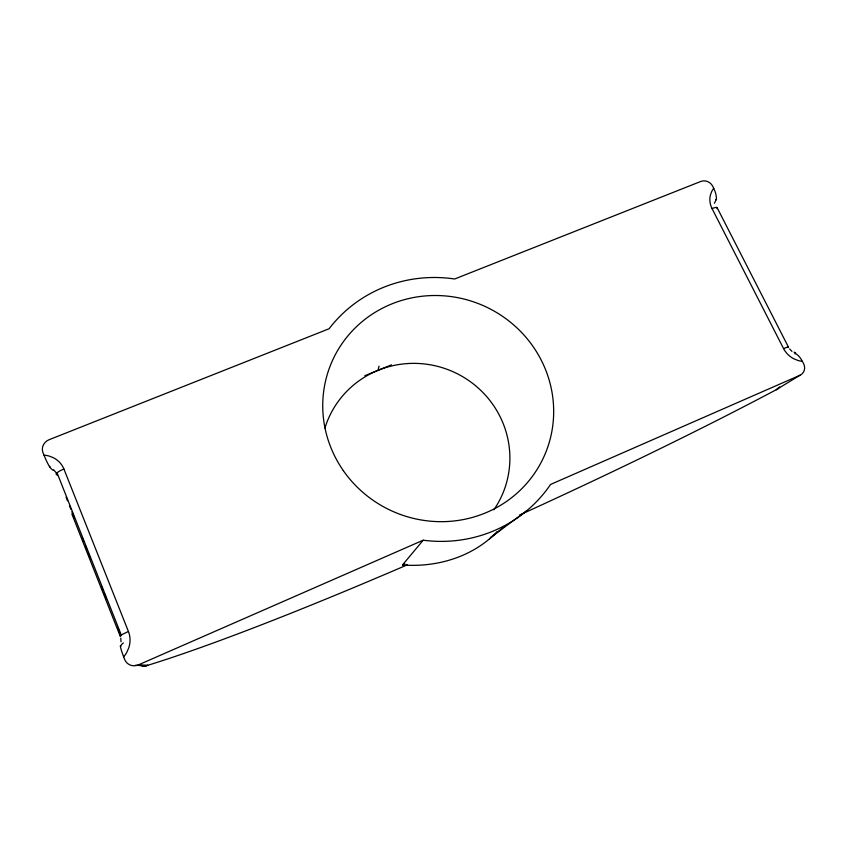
<?xml version="1.0" encoding="UTF-8"?>
<svg xmlns="http://www.w3.org/2000/svg" width="847" height="847" viewBox="0 0 847 847"><rect width="100%" height="100%" fill="white"/><g stroke="black" fill="none" stroke-linecap="round" stroke-linejoin="round"><path stroke-width="1.27" d="M121.015 641.73L120.782 638.13M49.708 466.284L49.655 466.888A13.213 1.853 66.3 0 1 44.044 455.231M794.909 353.887L795.015 353.326A12.102 5.982 64.7 0 1 802.31 361.341L803.581 363.532A9.412 8.544 45 0 1 799.917 375.285L776.233 389.736A462.748 35.309 -24.5 0 1 519.486 515.082M378.111 370.298L379.011 366.148M120.761 636.108A10.736 0.974 -22.7 0 1 128.437 631.523L63.906 469.016A24.235 22.668 -24.8 0 0 53.245 457.655L49.115 456.057A25.537 23.885 -24.9 0 0 45.187 455.284L43.97 455.167L42.985 452.669A10.471 9.793 -22.2 0 1 49.126 439.699L329.134 328.731A135.531 131.137 25.4 0 1 454.659 278.991L700.84 181.438A9.073 8.174 33.6 0 1 712.676 186.181L713.777 188.33L713.195 189.093A21.937 19.725 35.1 0 0 711.575 191.835L710.379 195.212A20.826 18.729 35 0 0 712.041 208.584L783.591 348.636A21.429 19.375 43.7 0 0 794.126 358.948L797.885 360.43A22.562 20.402 43.7 0 0 801.347 361.161L802.289 361.256M504.219 526.548L489.545 538.808C465.712 558.988 433.315 567.352 402.516 564.949L423.182 540.206A135.531 131.137 25.4 0 0 550.571 484.442L799.917 375.285M407.481 564.769A462.748 35.309 -24.5 0 1 147.844 665.276L138.432 664.863A10.863 10.323 -43.5 0 1 124.678 659.506L123.641 656.87L124.445 655.874A26.289 24.881 -40.8 0 0 126.785 652.349L128.691 648.05A24.955 23.621 -40.9 0 0 128.458 631.513M495.897 532.869L497.062 531.641M494.701 534.076L489.545 538.808M490.731 537.4L527.067 510.476M402.516 564.949L404.908 563.89M138.432 664.863L423.182 540.206M53.785 469.746L54.017 470.445A13.086 12.027 -8.5 0 1 57.162 474.606M364.813 375.708L391.494 364.866M135.234 665.297L140.157 665.498M791.945 351.389L789.626 348.953M717.038 207.515L788.377 346.952M57.056 472.806L121.28 635.038M66.066 497.115L67.527 500.81M69.475 505.723L70.936 509.418M71.91 511.874L74.345 518.025M82.127 537.697L83.588 541.381M85.536 546.304L86.997 549.989M87.972 552.445L90.396 558.597M101.598 586.876L103.048 590.56M104.022 593.027L106.457 599.168M117.648 627.447L120.083 633.598M71.879 514.013L120.158 636.055M139.448 665.181A10.259 9.772 -44.1 0 0 147.844 665.276A9.931 8.883 83.7 0 1 141.343 665.435M783.591 348.636A9.656 0.773 -25.8 0 1 788.081 347.545M712.062 208.574A9.455 1.938 -28.1 0 1 717.049 208.658M57.31 474.987A10.492 2.414 -20.1 0 1 63.906 469.016M123.683 656.859A13.594 1.969 67.8 0 1 120.327 645.816A51.741 7.369 67.4 0 0 120.772 646.462M713.703 188.426A11.879 5.685 70.8 0 1 716.403 199.828A45.844 21.969 69.1 0 0 715.588 199.733M120.846 645.732A16.241 6.194 -14.2 0 1 123.313 642.947M715.853 199.924A14.335 9.222 -30.7 0 1 714.37 203.248M794.01 352.183A14.611 7.475 -33.7 0 1 795.608 352.818M779.589 386.835A8.946 8.174 45.3 0 1 776.233 389.736A8.904 6.056 58.3 0 0 778.52 387.545M53.096 470.191A15.585 10.715 -44.3 0 1 49.835 466.813M324.93 428.031A94.885 92.821 25.4 0 1 455.866 373.04A94.885 92.821 25.4 0 1 493.843 509.841M343.268 470.551A116.155 112.376 25.4 0 0 542.599 459.529A116.155 112.376 25.4 0 0 428.751 295.688A116.155 112.376 25.4 0 0 343.268 470.551"/></g></svg>
